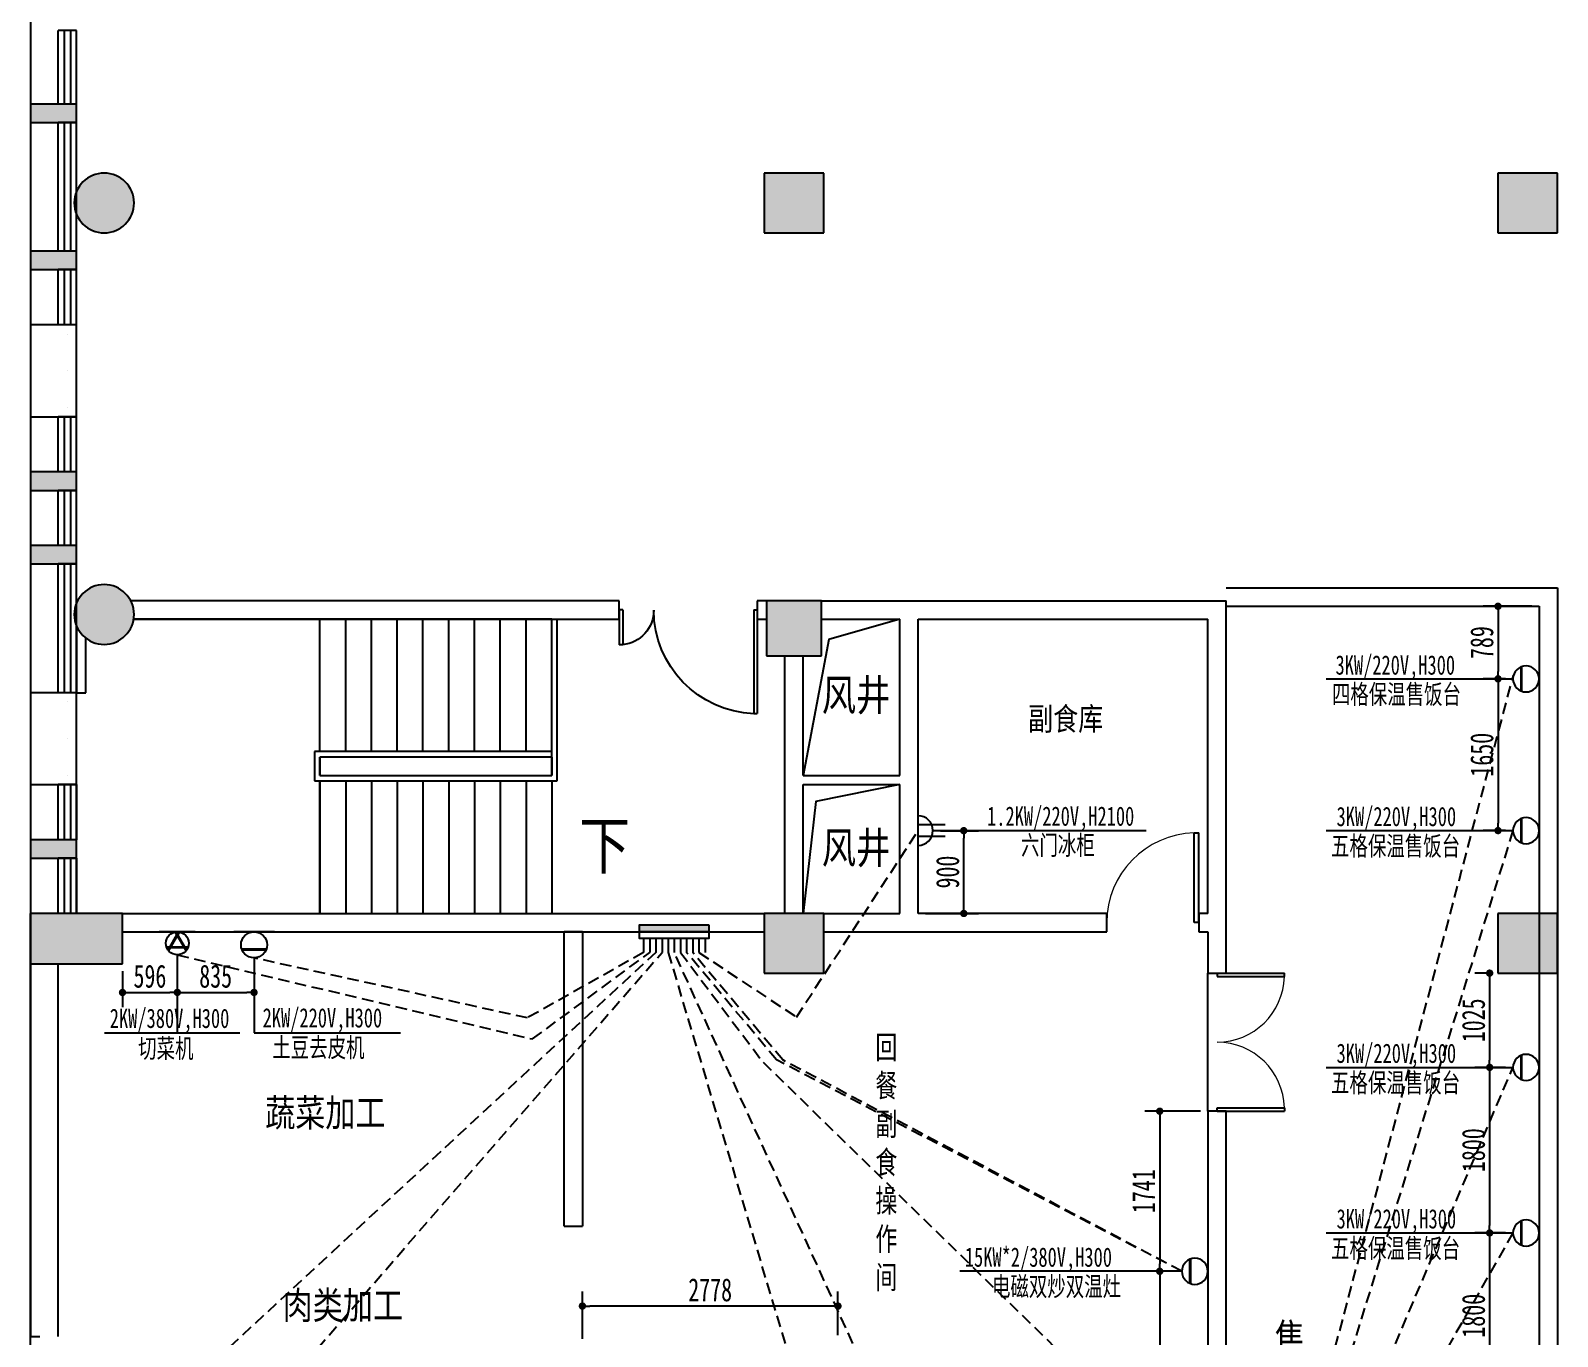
# Model space of a CAD drawing. Header units: inches. Extents: x 871252 to 1312932, y -88801 to 86720.
# Drawn here: x 1223702 to 1240302, y 44447 to 58647 of the extents above; entities that cross this region are included whole.
import ezdxf

# ---------------------------------------------------------------- set-up
doc = ezdxf.new("R2010")
doc.units = ezdxf.units.IN
doc.header["$MEASUREMENT"] = 0
doc.linetypes.add('DASH', pattern=[0.35, 0.25, -0.1])
doc.linetypes.add('HIDDEN', pattern=[0.375, 0.25, -0.125])
for name, color, linetype in [('COLUMN', 6, 'Continuous'), ('CURTWALL', 4, 'Continuous'), ('DIM_SYMB', 3, 'Continuous'), ('HATCH', 253, 'Continuous'), ('PUB_HATCH', 8, 'Continuous'), ('PUB_TEXT', 151, 'Continuous'), ('STAIR', 6, 'Continuous'), ('WALL', 7, 'Continuous'), ('WINDOW', 3, 'Continuous'), ('ZUOWEI', 251, 'Continuous'), ('供排水', 4, 'Continuous'), ('电位', 1, 'Continuous')]:
    doc.layers.add(name, color=color, linetype=linetype)
doc.styles.add('_TCH_DIM', font='stylu.ttf')
doc.styles.get("Standard").update_dxf_attribs({"font": '', "width": 0.7, "height": 250})
doc.styles.add('STYLE4', font='', dxfattribs={"width": 0.7, "height": 180})
doc.styles.get('Standard').set_extended_font_data('NSimSun')
doc.styles.get('STYLE4').set_extended_font_data('NSimSun')
doc.dimstyles.new('电路', dxfattribs={"dimscale": 80, "dimtxt": 2.5, "dimasz": 1, "dimexe": 2, "dimexo": 1, "dimtad": 1, "dimdec": 0, "dimtxsty": 'Standard', "dimblk": 'DOT', "dimcen": 1, "dimclrd": 6, "dimclre": 6, "dimclrt": 6, "dimadec": 0, "dimazin": 0, "dimtfac": 1, "dimtdec": 0, "dimtmove": 0, "dimatfit": 3, "dimfxl": 0, "dimarcsym": 0})

# ---------------------------------------------------------------- blocks, each defined once
blk = doc.blocks.new('$DorLib2D$00000002')
for p, q in [((-0.5, 0), (-0.5, 0.4875)), ((-0.475, 0.4875), (-0.5, 0.4875)), ((-0.475, 0), (-0.475, 0.4875)), ((0.475, 0), (0.475, 0.4875)), ((0.475, 0.4875), (0.5, 0.4875)), ((0.5, 0), (0.5, 0.4875)), ((-0.5, 0), (-0.475, 0)), ((0.5, 0), (0.475, 0))]:
    blk.add_line(p, q)
at = {"lineweight": 13}
for centre, start, end in [((-0.4875, 0), 0, 88.53072), ((0.4875, 0), 91.46928, 180)]:
    blk.add_arc(centre, 0.4875, start, end, dxfattribs=at)
blk = doc.blocks.new('$TCHSYS$WIN2D')
for p, q in [((-0.5, 0.5), (0.5, 0.5)), ((-0.5, 0.5), (-0.5, -0.5)), ((0.5, 0.5), (0.5, -0.5)), ((0.5, 0.167), (-0.5, 0.167)), ((0.5, -0.167), (-0.5, -0.167)), ((-0.5, -0.5), (0.5, -0.5))]:
    blk.add_line(p, q)
blk = doc.blocks.new('$DorLib2D$00000225')
at = {"color": 0}
for p, q in [((0.475, -0.001), (0.475, 0.752)), ((0.475, 0.752), (0.5, 0.752)), ((0.5, -0.001), (0.5, 0.752)), ((-0.5, 0), (-0.5, 0.252)), ((-0.475, 0.252), (-0.5, 0.252)), ((-0.475, 0), (-0.475, 0.252)), ((-0.475, 0), (-0.5, 0)), ((0.475, -0.001), (0.5, -0.001))]:
    blk.add_line(p, q, dxfattribs=at)
for centre, radius, start, end in [((0.505, -0.002), 0.755, 92.2493, 179.7238), ((-0.501, 0.003), 0.251, 359.7899, 84.0974)]:
    blk.add_arc(centre, radius, start, end, dxfattribs=at)
blk = doc.blocks.new('$DorLib2D$00000001')
for p, q in [((0.45, 0.975), (0.5, 0.975)), ((0.45, 0), (0.45, 0.975)), ((0.5, 0), (0.5, 0.975)), ((0.5, 0), (0.45, 0))]:
    blk.add_line(p, q)
at = {"lineweight": 13}
blk.add_arc((0.475, 0), 0.975, 91.4693, 180, dxfattribs=at)
blk = doc.blocks.new('A$C3BCC7316')
at = {"layer": '电位'}
for p, q in [((99, 215), (404, 215)), ((104, 226), (399, 226)), ((0, 0), (503, 0))]:
    blk.add_line(p, q, dxfattribs=at)
blk.add_circle((252, 161), 161, dxfattribs=at)
blk = doc.blocks.new('A$C14B745F9')
at = {"layer": '电位'}
for p, q in [((0, 503), (0, 0)), ((1, 233), (257, 381)), ((257, 122), (1, 270)), ((3, 222), (266, 374)), ((266, 129), (3, 281)), ((215, 404), (215, 99)), ((226, 399), (226, 104))]:
    blk.add_line(p, q, dxfattribs=at)
blk.add_circle((161, 252), 161, dxfattribs=at)
blk = doc.blocks.new('A$C45DF5A34')
at = {"layer": '电位', "color": 4, "rotation": 90}
blk.add_blockref('A$C14B745F9', (503, 0), dxfattribs=at)
blk = doc.blocks.new('A$C719F3E81')
at = {"layer": '电位', "color": 4, "rotation": 180}
blk.add_blockref('A$C45DF5A34', (503, 323), dxfattribs=at)
blk = doc.blocks.new('A$C2F906CB9')
at = {"layer": '电位', "color": 1, "ltscale": 400}
blk.add_blockref('A$C719F3E81', (0, 0), dxfattribs=at)
blk = doc.blocks.new('A$C6BFE34A6')
at = {"layer": '电位', "xscale": 0.777089783281734, "yscale": 0.777089783281734, "zscale": 0.777089783281734}
blk.add_blockref('A$C2F906CB9', (0, 0), dxfattribs=at)
blk = doc.blocks.new('A$C67150746')
at = {"layer": '供排水', "color": 1, "rotation": 270}
blk.add_blockref('A$C6BFE34A6', (0, 391), dxfattribs=at)
blk = doc.blocks.new('A$C51460DDB')
at = {"layer": '电位', "linetype": 'ByBlock', "xscale": -1}
blk.add_blockref('A$C67150746', (251, 0), dxfattribs=at)
blk = doc.blocks.new('A$C75EF68A1')
at = {"layer": 'WALL', "color": 5, "rotation": 180}
blk.add_blockref('A$C51460DDB', (251, 391), dxfattribs=at)
blk = doc.blocks.new('A$C776A0E82')
at = {"layer": '电位', "color": 6}
blk.add_blockref('A$C75EF68A1', (0, 0), dxfattribs=at)
blk = doc.blocks.new('A$C12B31555')
at = {"layer": '电位', "color": 6, "rotation": 270}
blk.add_blockref('A$C776A0E82', (0, 251), dxfattribs=at)
blk = doc.blocks.new('A$C380528E4')
at = {"layer": '电位', "color": 6, "rotation": 180}
blk.add_blockref('A$C12B31555', (391, 251), dxfattribs=at)
blk = doc.blocks.new('A$C383973DD')
at = {"layer": '电位'}
for p, q in [((0, 0), (0, 503)), ((292, 316), (0, 316)), ((292, 187), (0, 187))]:
    blk.add_line(p, q, dxfattribs=at)
blk.add_arc((0, 252), 161, 270, 90, dxfattribs=at)
blk = doc.blocks.new('A$C7F97516A')
at = {"layer": '电位', "color": 4, "xscale": -1}
blk.add_blockref('A$C383973DD', (292, 0), dxfattribs=at)
blk = doc.blocks.new('A$C624B2101')
at = {"rotation": 180}
blk.add_blockref('A$C7F97516A', (292, 503), dxfattribs=at)
blk = doc.blocks.new('A$C76033D9E')
at = {"layer": '电位', "rotation": 180}
blk.add_blockref('A$C624B2101', (292, 503), dxfattribs=at)
blk = doc.blocks.new('A$C748C3124')
at = {"layer": '电位', "rotation": 90}
blk.add_blockref('A$C76033D9E', (503, 0), dxfattribs=at)
blk = doc.blocks.new('A$C42B0259F')
at = {"layer": '电位', "ltscale": 5, "xscale": -1, "rotation": 180}
blk.add_blockref('A$C748C3124', (0, 292), dxfattribs=at)
blk = doc.blocks.new('A$C46FF7360')
at = {"layer": '供排水', "color": 1, "rotation": 270}
blk.add_blockref('A$C42B0259F', (0, 503), dxfattribs=at)
blk = doc.blocks.new('A$C2916719F')
at = {"layer": '电位', "linetype": 'ByBlock', "rotation": 180}
blk.add_blockref('A$C46FF7360', (292, 503), dxfattribs=at)
blk = doc.blocks.new('A$C03132E9D')
at = {"layer": '电位', "linetype": 'ByBlock', "rotation": 270}
blk.add_blockref('A$C2916719F', (0, 292), dxfattribs=at)
blk = doc.blocks.new('A$C6B0667CD')
at = {"layer": '电位', "rotation": 89.99999999999999}
blk.add_blockref('A$C03132E9D', (292, 0), dxfattribs=at)
blk = doc.blocks.new('A$C1DA46B52')
at = {"layer": '电位', "xscale": -1, "rotation": 180}
blk.add_blockref('A$C6B0667CD', (0, 503), dxfattribs=at)
blk = doc.blocks.new('A$C30686D04')
at = {"layer": 'WALL', "color": 5, "rotation": 90}
blk.add_blockref('A$C1DA46B52', (503, 0), dxfattribs=at)
blk = doc.blocks.new('A$C10C2449B')
at = {"layer": 'WALL', "color": 5, "rotation": 90}
blk.add_blockref('A$C30686D04', (292, 0), dxfattribs=at)
blk = doc.blocks.new('A$C50093F6F')
at = {"layer": '电位', "rotation": 270}
blk.add_blockref('A$C10C2449B', (0, 292), dxfattribs=at)
blk = doc.blocks.new('A$C5F826928')
at = {"layer": '电位', "rotation": 270}
blk.add_blockref('A$C50093F6F', (0, 503), dxfattribs=at)
blk = doc.blocks.new('_DOT')
at = {"color": 0, "linetype": 'ByBlock'}
blk.add_line((-0.5, 0), (-1, 0), dxfattribs=at)
at = {"color": 0, "linetype": 'ByBlock', "const_width": 0.5}
blk.add_lwpolyline([(-0.25, 0, 1), (0.25, 0, 1)], format="xyb", close=True, dxfattribs=at)
blk = doc.blocks.new('*D295')
at = {"layer": 'Defpoints', "color": 0, "transparency": 16777216}
for p in [(1224702, 48498), (1225298, 48597), (1225298, 48188)]:
    blk.add_point(p, dxfattribs=at)
at = {"layer": '电位', "color": 6, "lineweight": -2, "transparency": 16777216}
for p, q in [((1225298, 48517), (1225298, 48028)), ((1224702, 48418), (1224702, 48028)), ((1224782, 48188), (1225218, 48188))]:
    blk.add_line(p, q, dxfattribs=at)
at = {"layer": '电位', "color": 6, "lineweight": -2, "transparency": 16777216, "xscale": 80, "yscale": 80, "zscale": 80, "rotation": 180}
blk.add_blockref('_DOT', (1224702, 48188), dxfattribs=at)
at = {"layer": '电位', "color": 6, "lineweight": -2, "transparency": 16777216, "xscale": 80, "yscale": 80, "zscale": 80}
blk.add_blockref('_DOT', (1225298, 48188), dxfattribs=at)
at = {"layer": '电位', "color": 6, "transparency": 16777216, "insert": (1225000, 48363), "char_height": 250, "attachment_point": 5}
blk.add_mtext('596', dxfattribs=at)
blk = doc.blocks.new('*D296')
at = {"layer": 'Defpoints', "color": 0, "transparency": 16777216}
for p in [(1225298, 48597), (1226132, 48563), (1226132, 48188)]:
    blk.add_point(p, dxfattribs=at)
at = {"layer": '电位', "color": 6, "lineweight": -2, "transparency": 16777216}
for p, q in [((1225298, 48517), (1225298, 48028)), ((1226132, 48483), (1226132, 48028)), ((1225378, 48188), (1226052, 48188))]:
    blk.add_line(p, q, dxfattribs=at)
at = {"layer": '电位', "color": 6, "lineweight": -2, "transparency": 16777216, "xscale": 80, "yscale": 80, "zscale": 80, "rotation": 180}
blk.add_blockref('_DOT', (1225298, 48188), dxfattribs=at)
at = {"layer": '电位', "color": 6, "lineweight": -2, "transparency": 16777216, "xscale": 80, "yscale": 80, "zscale": 80}
blk.add_blockref('_DOT', (1226132, 48188), dxfattribs=at)
at = {"layer": '电位', "color": 6, "transparency": 16777216, "insert": (1225715, 48363), "char_height": 250, "attachment_point": 5}
blk.add_mtext('835', dxfattribs=at)
blk = doc.blocks.new('*D313')
at = {"layer": 'Defpoints', "color": 0, "transparency": 16777216}
for p in [(1236502, 46897), (1235978, 45156), (1236218, 45156)]:
    blk.add_point(p, dxfattribs=at)
at = {"layer": '电位', "color": 6, "lineweight": -2, "transparency": 16777216}
for p, q in [((1236422, 46897), (1235818, 46897)), ((1235978, 46817), (1235978, 45236)), ((1236138, 45156), (1235818, 45156))]:
    blk.add_line(p, q, dxfattribs=at)
at = {"layer": '电位', "color": 6, "lineweight": -2, "transparency": 16777216, "xscale": 80, "yscale": 80, "zscale": 80}
for p, rotation in [((1235978, 46897), 90), ((1235978, 45156), 270)]:
    blk.add_blockref('_DOT', p, dxfattribs=dict(at, rotation=rotation))
at = {"layer": '电位', "color": 6, "transparency": 16777216, "insert": (1235803, 46027), "char_height": 250, "attachment_point": 5, "rotation": 90}
blk.add_mtext('1741', dxfattribs=at)
blk = doc.blocks.new('*D314')
at = {"layer": 'Defpoints', "color": 0, "transparency": 16777216}
for p in [(1236218, 45156), (1235978, 42981), (1236218, 42981)]:
    blk.add_point(p, dxfattribs=at)
at = {"layer": '电位', "color": 6, "lineweight": -2, "transparency": 16777216}
for p, q in [((1236138, 45156), (1235818, 45156)), ((1235978, 45076), (1235978, 43061)), ((1236138, 42981), (1235818, 42981))]:
    blk.add_line(p, q, dxfattribs=at)
at = {"layer": '电位', "color": 6, "lineweight": -2, "transparency": 16777216, "xscale": 80, "yscale": 80, "zscale": 80}
for p, rotation in [((1235978, 45156), 90), ((1235978, 42981), 270)]:
    blk.add_blockref('_DOT', p, dxfattribs=dict(at, rotation=rotation))
at = {"layer": '电位', "color": 6, "transparency": 16777216, "insert": (1235803, 44069), "char_height": 250, "attachment_point": 5, "rotation": 90}
blk.add_mtext('2175', dxfattribs=at)
blk = doc.blocks.new('*D317')
at = {"layer": 'Defpoints', "color": 0, "transparency": 16777216}
for p in [(1229702, 44778), (1229702, 44343), (1232480, 44382)]:
    blk.add_point(p, dxfattribs=at)
at = {"layer": '电位', "color": 6, "lineweight": -2, "transparency": 16777216}
for p, q in [((1229702, 44423), (1229702, 44938)), ((1232480, 44462), (1232480, 44938)), ((1232400, 44778), (1229782, 44778))]:
    blk.add_line(p, q, dxfattribs=at)
at = {"layer": '电位', "color": 6, "lineweight": -2, "transparency": 16777216, "xscale": 80, "yscale": 80, "zscale": 80, "rotation": 180}
blk.add_blockref('_DOT', (1229702, 44778), dxfattribs=at)
at = {"layer": '电位', "color": 6, "lineweight": -2, "transparency": 16777216, "xscale": 80, "yscale": 80, "zscale": 80}
blk.add_blockref('_DOT', (1232480, 44778), dxfattribs=at)
at = {"layer": '电位', "color": 6, "transparency": 16777216, "insert": (1231091, 44953), "char_height": 250, "attachment_point": 5}
blk.add_mtext('2778', dxfattribs=at)
blk = doc.blocks.new('*D318')
at = {"layer": 'Defpoints', "color": 0, "transparency": 16777216}
for p in [(1233514, 49947), (1233848, 49947), (1233352, 49047)]:
    blk.add_point(p, dxfattribs=at)
at = {"layer": '电位', "color": 6, "lineweight": -2, "transparency": 16777216}
for p, q in [((1233594, 49947), (1234008, 49947)), ((1233848, 49127), (1233848, 49867)), ((1233432, 49047), (1234008, 49047))]:
    blk.add_line(p, q, dxfattribs=at)
at = {"layer": '电位', "color": 6, "lineweight": -2, "transparency": 16777216, "xscale": 80, "yscale": 80, "zscale": 80}
for p, rotation in [((1233848, 49947), 90), ((1233848, 49047), 270)]:
    blk.add_blockref('_DOT', p, dxfattribs=dict(at, rotation=rotation))
at = {"layer": '电位', "color": 6, "transparency": 16777216, "insert": (1233673, 49497), "char_height": 250, "attachment_point": 5, "rotation": 90}
blk.add_mtext('900', dxfattribs=at)
blk = doc.blocks.new('*D319')
at = {"layer": 'Defpoints', "color": 0, "transparency": 16777216}
for p in [(1240102, 52387), (1239656, 51598), (1239818, 51598)]:
    blk.add_point(p, dxfattribs=at)
at = {"layer": '电位', "color": 6, "lineweight": -2, "transparency": 16777216}
for p, q in [((1240022, 52387), (1239496, 52387)), ((1239656, 52307), (1239656, 51678)), ((1239738, 51598), (1239496, 51598))]:
    blk.add_line(p, q, dxfattribs=at)
at = {"layer": '电位', "color": 6, "lineweight": -2, "transparency": 16777216, "xscale": 80, "yscale": 80, "zscale": 80}
for p, rotation in [((1239656, 52387), 90), ((1239656, 51598), 270)]:
    blk.add_blockref('_DOT', p, dxfattribs=dict(at, rotation=rotation))
at = {"layer": '电位', "color": 6, "transparency": 16777216, "insert": (1239481, 51992), "char_height": 250, "attachment_point": 5, "rotation": 90}
blk.add_mtext('789', dxfattribs=at)
blk = doc.blocks.new('*D320')
at = {"layer": 'Defpoints', "color": 0, "transparency": 16777216}
for p in [(1239818, 51598), (1239656, 49948), (1239818, 49948)]:
    blk.add_point(p, dxfattribs=at)
at = {"layer": '电位', "color": 6, "lineweight": -2, "transparency": 16777216}
for p, q in [((1239738, 51598), (1239496, 51598)), ((1239656, 51518), (1239656, 50028)), ((1239738, 49948), (1239496, 49948))]:
    blk.add_line(p, q, dxfattribs=at)
at = {"layer": '电位', "color": 6, "lineweight": -2, "transparency": 16777216, "xscale": 80, "yscale": 80, "zscale": 80}
for p, rotation in [((1239656, 51598), 90), ((1239656, 49948), 270)]:
    blk.add_blockref('_DOT', p, dxfattribs=dict(at, rotation=rotation))
at = {"layer": '电位', "color": 6, "transparency": 16777216, "insert": (1239481, 50773), "char_height": 250, "attachment_point": 5, "rotation": 90}
blk.add_mtext('1650', dxfattribs=at)
blk = doc.blocks.new('*D321')
at = {"layer": 'Defpoints', "color": 0, "transparency": 16777216}
for p in [(1239656, 48398), (1239565, 47373), (1239818, 47373)]:
    blk.add_point(p, dxfattribs=at)
at = {"layer": '电位', "color": 6, "lineweight": -2, "transparency": 16777216}
for p, q in [((1239576, 48398), (1239405, 48398)), ((1239565, 48318), (1239565, 47453)), ((1239738, 47373), (1239405, 47373))]:
    blk.add_line(p, q, dxfattribs=at)
at = {"layer": '电位', "color": 6, "lineweight": -2, "transparency": 16777216, "xscale": 80, "yscale": 80, "zscale": 80}
for p, rotation in [((1239565, 48398), 90), ((1239565, 47373), 270)]:
    blk.add_blockref('_DOT', p, dxfattribs=dict(at, rotation=rotation))
at = {"layer": '电位', "color": 6, "transparency": 16777216, "insert": (1239390, 47885), "char_height": 250, "attachment_point": 5, "rotation": 90}
blk.add_mtext('1025', dxfattribs=at)
blk = doc.blocks.new('*D322')
at = {"layer": 'Defpoints', "color": 0, "transparency": 16777216}
for p in [(1239818, 47373), (1239565, 45573), (1239818, 45573)]:
    blk.add_point(p, dxfattribs=at)
at = {"layer": '电位', "color": 6, "lineweight": -2, "transparency": 16777216}
for p, q in [((1239738, 47373), (1239405, 47373)), ((1239565, 47293), (1239565, 45653)), ((1239738, 45573), (1239405, 45573))]:
    blk.add_line(p, q, dxfattribs=at)
at = {"layer": '电位', "color": 6, "lineweight": -2, "transparency": 16777216, "xscale": 80, "yscale": 80, "zscale": 80}
for p, rotation in [((1239565, 47373), 90), ((1239565, 45573), 270)]:
    blk.add_blockref('_DOT', p, dxfattribs=dict(at, rotation=rotation))
at = {"layer": '电位', "color": 6, "transparency": 16777216, "insert": (1239390, 46473), "char_height": 250, "attachment_point": 5, "rotation": 90}
blk.add_mtext('1800', dxfattribs=at)
blk = doc.blocks.new('*D323')
at = {"layer": 'Defpoints', "color": 0, "transparency": 16777216}
for p in [(1239818, 45573), (1239565, 43773), (1239818, 43773)]:
    blk.add_point(p, dxfattribs=at)
at = {"layer": '电位', "color": 6, "lineweight": -2, "transparency": 16777216}
for p, q in [((1239738, 45573), (1239405, 45573)), ((1239565, 45493), (1239565, 43853)), ((1239738, 43773), (1239405, 43773))]:
    blk.add_line(p, q, dxfattribs=at)
at = {"layer": '电位', "color": 6, "lineweight": -2, "transparency": 16777216, "xscale": 80, "yscale": 80, "zscale": 80}
for p, rotation in [((1239565, 45573), 90), ((1239565, 43773), 270)]:
    blk.add_blockref('_DOT', p, dxfattribs=dict(at, rotation=rotation))
at = {"layer": '电位', "color": 6, "transparency": 16777216, "insert": (1239390, 44673), "char_height": 250, "attachment_point": 5, "rotation": 90}
blk.add_mtext('1800', dxfattribs=at)

msp = doc.modelspace()

# ---------------------------------------------------------------- hatches: boundary and pattern name
at = {"layer": 'PUB_HATCH'}
for points in [[(1223702.2, 57647.4), (1224202.2, 57647.4), (1224202.2, 57847.4), (1223702.2, 57847.4)], [(1224827.2, 56772.4, 1), (1224177.2, 56772.4, 1)], [(1232327.2, 56447.4), (1232327.2, 57097.4), (1231677.2, 57097.4), (1231677.2, 56447.4)], [(1240302.2, 56447.4), (1240302.2, 57097.4), (1239652.2, 57097.4), (1239652.2, 56447.4)], [(1223702.2, 56047.4), (1224202.2, 56047.4), (1224202.2, 56247.4), (1223702.2, 56247.4)], [(1223702.2, 53647.4), (1224202.2, 53647.4), (1224202.2, 53847.4), (1223702.2, 53847.4)], [(1223702.2, 52847.4), (1224202.2, 52847.4), (1224202.2, 53047.4), (1223702.2, 53047.4)], [(1224827.2, 52297.4, 1), (1224177.2, 52297.4, 1)], [(1232302.2, 51847.4), (1232302.2, 52447.4), (1231702.2, 52447.4), (1231702.2, 51847.4)], [(1223702.2, 49647.4), (1224202.2, 49647.4), (1224202.2, 49847.4), (1223702.2, 49847.4)], [(1224702.2, 48497.8), (1224702.2, 49047.8), (1223702.2, 49047.8), (1223702.2, 48497.8)], [(1232327.2, 48397.8), (1232327.2, 49047.8), (1231677.2, 49047.8), (1231677.2, 48397.8)], [(1240302.2, 48397.8), (1240302.2, 49047.8), (1239652.2, 49047.8), (1239652.2, 48397.8)]]:
    msp.add_hatch(color=256, dxfattribs=at).paths.add_polyline_path(points)
at = {"layer": '电位'}
msp.add_hatch(color=1, dxfattribs=at).paths.add_polyline_path([(1231076.2, 48921.7), (1230322.9, 48921.7), (1230322.9, 48847.4), (1231076.2, 48847.4)])

# ---------------------------------------------------------------- linework, layer by layer
msp.add_lwpolyline([(1223702.2, 25097.4), (1223702.2, 49047.4)])
at = {"layer": 'COLUMN'}
for p, q in [((1224202.2, 57847.4), (1223702.2, 57847.4)), ((1223702.2, 57847.4), (1223702.2, 57647.4)), ((1224202.2, 57647.4), (1224202.2, 57847.4)), ((1223702.2, 57647.4), (1224202.2, 57647.4)), ((1232327.2, 57097.4), (1231677.2, 57097.4)), ((1231677.2, 57097.4), (1231677.2, 56447.4)), ((1232327.2, 56447.4), (1232327.2, 57097.4)), ((1240302.2, 57097.4), (1239652.2, 57097.4)), ((1239652.2, 57097.4), (1239652.2, 56447.4)), ((1240302.2, 56447.4), (1240302.2, 57097.4)), ((1231677.2, 56447.4), (1232327.2, 56447.4)), ((1239652.2, 56447.4), (1240302.2, 56447.4)), ((1224202.2, 56247.4), (1223702.2, 56247.4)), ((1223702.2, 56247.4), (1223702.2, 56047.4)), ((1224202.2, 56047.4), (1224202.2, 56247.4)), ((1223702.2, 56047.4), (1224202.2, 56047.4)), ((1224202.2, 55447.4), (1223702.2, 55447.4)), ((1223702.2, 55447.4), (1223702.2, 54447.4)), ((1224202.2, 54447.4), (1224202.2, 55447.4)), ((1223702.2, 54447.4), (1224202.2, 54447.4)), ((1224202.2, 53847.4), (1223702.2, 53847.4)), ((1223702.2, 53847.4), (1223702.2, 53647.4)), ((1224202.2, 53647.4), (1224202.2, 53847.4)), ((1223702.2, 53647.4), (1224202.2, 53647.4)), ((1224202.2, 53047.4), (1223702.2, 53047.4)), ((1223702.2, 53047.4), (1223702.2, 52847.4)), ((1224202.2, 52847.4), (1224202.2, 53047.4)), ((1223702.2, 52847.4), (1224202.2, 52847.4)), ((1232302.2, 52447.4), (1231702.2, 52447.4)), ((1231702.2, 52447.4), (1231702.2, 51847.4)), ((1232302.2, 51847.4), (1232302.2, 52447.4)), ((1231702.2, 51847.4), (1232302.2, 51847.4)), ((1224202.2, 51447.4), (1223702.2, 51447.4)), ((1223702.2, 51447.4), (1223702.2, 50447.4)), ((1224202.2, 50447.4), (1224202.2, 51447.4)), ((1223702.2, 50447.4), (1224202.2, 50447.4)), ((1224202.2, 49847.4), (1223702.2, 49847.4)), ((1223702.2, 49847.4), (1223702.2, 49647.4)), ((1224202.2, 49647.4), (1224202.2, 49847.4)), ((1223702.2, 49647.4), (1224202.2, 49647.4)), ((1224702.2, 49047.8), (1223702.2, 49047.8)), ((1223702.2, 49047.8), (1223702.2, 48497.8)), ((1224702.2, 48497.8), (1224702.2, 49047.8)), ((1232327.2, 49047.8), (1231677.2, 49047.8)), ((1231677.2, 49047.8), (1231677.2, 48397.8)), ((1232327.2, 48397.8), (1232327.2, 49047.8)), ((1240302.2, 49047.8), (1239652.2, 49047.8)), ((1239652.2, 49047.8), (1239652.2, 48397.8)), ((1240302.2, 48397.8), (1240302.2, 49047.8)), ((1223702.2, 48497.8), (1224702.2, 48497.8)), ((1231677.2, 48397.8), (1232327.2, 48397.8)), ((1239652.2, 48397.8), (1240302.2, 48397.8))]:
    msp.add_line(p, q, dxfattribs=at)
for centre, start, end in [((1224502.2, 56772.4), 0, 180), ((1224502.2, 56772.4), 180, 0), ((1224502.2, 52297.4), 0, 180), ((1224502.2, 52297.4), 180, 0)]:
    msp.add_arc(centre, 325, start, end, dxfattribs=at)
at = {"layer": 'CURTWALL'}
for p, q in [((1224102.2, 55347.4), (1224102.2, 55347.4)), ((1224102.2, 54947.4), (1224102.2, 54947.4)), ((1224102.2, 54547.4), (1224102.2, 54547.4)), ((1224102.2, 51347.4), (1224102.2, 51347.4)), ((1224102.2, 50947.4), (1224102.2, 50947.4)), ((1224102.2, 50547.4), (1224102.2, 50547.4))]:
    msp.add_line(p, q, dxfattribs=at)
at = {"layer": 'DIM_SYMB'}
msp.add_lwpolyline([(1229508.7, 49797.4, 0, 0, 0), (1225525.5, 49797.4, 0, 0, 0), (1225525.5, 51497.4, 0, 0, 0), (1228778.7, 51497.4, 120, 0, 0), (1229228.7, 51497.4, 0, 0, 0)], format="xyseb", dxfattribs=at)
at = {"layer": 'HATCH'}
for points in [[(1233152.2, 52247.4), (1232379.5, 52026.1), (1232102.2, 50547.4)], [(1233152.2, 50447.4), (1232240.5, 50264.7), (1232102.2, 49047.8)]]:
    msp.add_lwpolyline(points, dxfattribs=at)
at = {"layer": 'STAIR'}
for p, q in [((1223702.2, 59941.2), (1223702.2, 49047.4)), ((1224202.2, 52172.4), (1224202.2, 51447.4)), ((1226848.7, 52247.4), (1224823.3, 52247.4)), ((1229368.7, 52247.4), (1226848.7, 52247.4)), ((1226848.7, 50807.4), (1226848.7, 52247.4)), ((1226848.7, 50807.4), (1226848.7, 52247.4)), ((1227128.7, 50807.4), (1227128.7, 52247.4)), ((1227408.7, 50807.4), (1227408.7, 52247.4)), ((1227688.7, 50807.4), (1227688.7, 52247.4)), ((1227968.7, 50807.4), (1227968.7, 52247.4)), ((1228248.7, 50807.4), (1228248.7, 52247.4)), ((1228528.7, 50807.4), (1228528.7, 52247.4)), ((1228808.7, 50807.4), (1228808.7, 52247.4)), ((1229088.7, 50807.4), (1229088.7, 52247.4)), ((1229368.7, 50807.4), (1229368.7, 52247.4)), ((1229368.7, 50547.4), (1229368.7, 52247.4)), ((1229368.7, 52247.4), (1229428.7, 52247.4)), ((1229428.7, 50487.4), (1229428.7, 52247.4)), ((1229368.7, 50807.4), (1226788.7, 50807.4)), ((1226788.7, 50807.4), (1226788.7, 50487.4)), ((1229368.7, 50747.4), (1229368.7, 50807.4)), ((1229368.7, 50747.4), (1229368.7, 50807.4)), ((1227031.1, 50747.4), (1226848.7, 50747.4)), ((1229368.7, 50747.4), (1226848.7, 50747.4)), ((1226848.7, 50747.4), (1226848.7, 50547.4)), ((1226848.7, 50547.4), (1226848.7, 50747.4)), ((1229368.7, 50747.4), (1227031.1, 50747.4)), ((1229368.7, 50747.4), (1229368.7, 50547.4)), ((1226788.7, 50487.4), (1229428.7, 50487.4)), ((1226848.7, 50547.4), (1229368.7, 50547.4)), ((1226848.7, 50547.4), (1229368.7, 50547.4)), ((1226848.7, 50487.4), (1226848.7, 49047.4)), ((1226848.7, 49047.4), (1226848.7, 50487.4)), ((1227128.7, 50487.4), (1227128.7, 49047.4)), ((1227408.7, 50487.4), (1227408.7, 49047.4)), ((1227688.7, 50487.4), (1227688.7, 49047.4)), ((1227968.7, 50487.4), (1227968.7, 49047.4)), ((1228248.7, 50487.4), (1228248.7, 49047.4)), ((1228528.7, 50487.4), (1228528.7, 49047.4)), ((1228808.7, 50487.4), (1228808.7, 49047.4)), ((1229088.7, 50487.4), (1229088.7, 49047.4)), ((1229368.7, 50487.4), (1229368.7, 49047.4)), ((1224202.2, 50447.4), (1224202.2, 49847.4)), ((1224202.2, 49647.4), (1224202.2, 49047.8)), ((1224702.2, 49047.4), (1226848.7, 49047.4)), ((1226848.7, 49047.4), (1229368.7, 49047.4))]:
    msp.add_line(p, q, dxfattribs=at)
at = {"layer": 'WALL'}
for p, q in [((1224002.2, 52347.4), (1224002.2, 52847.4)), ((1224202.2, 52447.4), (1224202.2, 52847.4)), ((1236702.2, 52586.6), (1240302.2, 52586.6)), ((1224002.2, 51447.4), (1224002.2, 52347.4)), ((1224202.2, 52447.4), (1224213.9, 52447.4)), ((1230102.2, 52447.4), (1224790.5, 52447.4)), ((1230102.2, 52247.4), (1230102.2, 52447.4)), ((1231702.2, 52447.4), (1231602.2, 52447.4)), ((1231602.2, 52447.4), (1231602.2, 52247.4)), ((1232302.2, 52447.4), (1233252.2, 52447.4)), ((1233252.2, 52447.4), (1236702.2, 52447.4)), ((1236702.2, 48947.4), (1236702.2, 52447.4)), ((1236702.2, 52386.6), (1240102.2, 52386.6)), ((1224202.2, 51447.4), (1224202.2, 52247.4)), ((1224202.2, 51447.4), (1224202.2, 52172.4)), ((1224823.3, 52247.4), (1230102.2, 52247.4)), ((1231602.2, 52247.4), (1231702.2, 52247.4)), ((1232302.2, 52247.4), (1233152.2, 52247.4)), ((1233152.2, 50547.4), (1233152.2, 52247.4)), ((1233352.2, 52247.4), (1236502.2, 52247.4)), ((1233352.2, 50497.4), (1233352.2, 52247.4)), ((1236502.2, 49047.4), (1236502.2, 52247.4)), ((1224302.2, 51447.4), (1224302.2, 52041.2)), ((1231902.2, 50497.4), (1231902.2, 51847.4)), ((1232102.2, 50547.4), (1232102.2, 51847.4)), ((1224202.2, 51447.4), (1224302.2, 51447.4)), ((1231902.2, 49047.8), (1231902.2, 50497.4)), ((1232102.2, 50547.4), (1233152.2, 50547.4)), ((1233352.2, 49047.4), (1233352.2, 50497.4)), ((1232102.2, 49047.8), (1232102.2, 50447.4)), ((1232102.2, 50447.4), (1233152.2, 50447.4)), ((1233152.2, 49047.4), (1233152.2, 50447.4)), ((1224702.2, 49047.4), (1231677.2, 49047.4)), ((1232327.2, 49047.4), (1233152.2, 49047.4)), ((1235402.2, 49047.4), (1233352.2, 49047.4)), ((1235402.2, 48847.4), (1235402.2, 49047.4)), ((1236502.2, 49047.4), (1236402.2, 49047.4)), ((1236402.2, 49047.4), (1236402.2, 48847.4)), ((1224702.2, 48847.4), (1231677.2, 48847.4)), ((1229702.2, 48847.4), (1229502.2, 48847.4)), ((1229502.2, 45647.4), (1229502.2, 48847.4)), ((1229702.2, 48847.4), (1229702.2, 45647.4)), ((1232327.2, 48847.4), (1233252.2, 48847.4)), ((1233252.2, 48847.4), (1235402.2, 48847.4)), ((1236402.2, 48847.4), (1236502.2, 48847.4)), ((1236502.2, 48847.4), (1236502.2, 48397.4)), ((1236702.2, 48397.4), (1236702.2, 48947.4)), ((1223702.2, 48497.8), (1223702.2, 44447.7)), ((1224002.2, 44447.4), (1224002.2, 48497.8)), ((1236502.2, 48397.4), (1236702.2, 48397.4)), ((1236702.2, 46897.4), (1236502.2, 46897.4)), ((1236502.2, 46897.4), (1236502.2, 34597.4)), ((1236702.2, 34597.4), (1236702.2, 46897.4)), ((1229502.2, 45647.4), (1229702.2, 45647.4)), ((1223702.2, 44447.7), (1223702.2, 44447.4)), ((1223702.2, 44447.4), (1223802.2, 44447.4))]:
    msp.add_line(p, q, dxfattribs=at)
at = {"layer": 'WINDOW'}
msp.add_line((1236502.2, 46897.4), (1236502.2, 48397.4), dxfattribs=at)
at = {"layer": 'ZUOWEI', "color": 4}
for p, q in [((1240302.2, 52586.6), (1240302.2, 27020.2)), ((1240102.2, 52386.6), (1240102.2, 27020.2))]:
    msp.add_line(p, q, dxfattribs=at)
at = {"layer": '电位', "linetype": 'HIDDEN', "ltscale": 500}
for p, q in [((1236926.5, 40703.7), (1239822.9, 51634.1)), ((1232028.3, 47920.2), (1233352.2, 49947.4)), ((1239818.2, 49947.8), (1236926.5, 40636.8)), ((1230500.3, 48623), (1224651.6, 43208.7)), ((1225297.8, 48596.6), (1229159.3, 47681.9)), ((1225963.2, 43331.4), (1230567.2, 48623)), ((1229103.3, 47911.7), (1226132.4, 48563.4)), ((1230366.5, 48623), (1229103.3, 47911.7)), ((1229159.3, 47681.9), (1230433.4, 48623)), ((1230634, 48623), (1232176.4, 43462.4)), ((1234122.8, 41131.4), (1230700.9, 48623)), ((1230767.8, 48623), (1231665.4, 47430.4)), ((1231812.9, 47454.7), (1230834.7, 48623)), ((1231879.8, 47454.7), (1230901.6, 48623)), ((1230968.5, 48623), (1232028.3, 47920.2)), ((1231665.4, 47430.4), (1236218.2, 42981.3)), ((1236218.2, 45156.3), (1231812.9, 47454.7)), ((1236218.2, 45156.3), (1231879.8, 47454.7)), ((1236926.5, 40570), (1239818.2, 47373.1)), ((1239818.2, 45573.1), (1236926.5, 40503.1))]:
    msp.add_line(p, q, dxfattribs=at)
at = {"layer": '电位', "color": 4}
for p, q in [((1237788.6, 51597.8), (1239818.2, 51597.8)), ((1233513.6, 49947.4), (1235830.2, 49947.4)), ((1237788.6, 49947.8), (1239818.2, 49947.8)), ((1225297.8, 48596.6), (1225297.8, 47750.7)), ((1226132.4, 48563.4), (1226132.4, 47747.4)), ((1224507.2, 47750.7), (1225978.5, 47750.7)), ((1226132.4, 47747.4), (1227724.8, 47747.4)), ((1237788.6, 47373.1), (1239818.2, 47373.1)), ((1237788.6, 45573.1), (1239818.2, 45573.1)), ((1236218.2, 45156.3), (1233804.7, 45156.7))]:
    msp.add_line(p, q, dxfattribs=at)
at = {"layer": '电位'}
for p, q in [((1231076.2, 48847.4), (1230322.9, 48847.4)), ((1230366.5, 48773), (1230366.5, 48623)), ((1230433.4, 48773), (1230433.4, 48623)), ((1230500.3, 48773), (1230500.3, 48623)), ((1230567.2, 48773), (1230567.2, 48623)), ((1230634, 48773), (1230634, 48623)), ((1230700.9, 48773), (1230700.9, 48623)), ((1230767.8, 48773), (1230767.8, 48623)), ((1230834.7, 48773), (1230834.7, 48623)), ((1230901.6, 48773), (1230901.6, 48623)), ((1230968.5, 48773), (1230968.5, 48623)), ((1231035.3, 48773), (1231035.3, 48623))]:
    msp.add_line(p, q, dxfattribs=at)
msp.add_lwpolyline([(1231076.2, 48921.7), (1231076.2, 48773), (1230322.9, 48773), (1230322.9, 48921.7)], close=True, dxfattribs=at)

# ---------------------------------------------------------------- block references
at = {"layer": 'WINDOW'}
for name, p, xscale, yscale, zscale, rotation in [('$TCHSYS$WIN2D', (1224102.2, 58247.4), 800, -200, 800, 89.99999999988327), ('$TCHSYS$WIN2D', (1224102.2, 56947.4), 1400, -200, 1400, 89.99999999986662), ('$TCHSYS$WIN2D', (1224102.2, 55747.4), 600, -200, 600, 89.99999999988883), ('$TCHSYS$WIN2D', (1224102.2, 54147.4), 600, -200, 600, 89.99999999986662), ('$TCHSYS$WIN2D', (1224102.2, 53347.4), 600, -200, 600, 89.99999999986662), ('$TCHSYS$WIN2D', (1224102.2, 52147.4), 1400, -200, 1400, 89.99999999987614), ('$TCHSYS$WIN2D', (1224102.2, 50147.4), 600, -200, 600, 89.99999999986662), ('$TCHSYS$WIN2D', (1224102.2, 49347.4), 600, -200, 600, 89.99999999986662), ('$DorLib2D$00000002', (1236602.2, 47647.4), -1500, -1500, -1500, 90)]:
    msp.add_blockref(name, p, dxfattribs=dict(at, xscale=xscale, yscale=yscale, zscale=zscale, rotation=rotation))
at = {"layer": 'WINDOW', "linetype": 'DASH', "xscale": 1500, "yscale": -1500, "zscale": 1500, "rotation": 359.9999999999644}
msp.add_blockref('$DorLib2D$00000225', (1230852.2, 52347.4), dxfattribs=at)
at = {"layer": 'WINDOW', "linetype": 'DASH', "xscale": 1000.000000000233, "yscale": 1000.000000000233, "zscale": 1000.000000000233}
msp.add_blockref('$DorLib2D$00000001', (1235902.2, 48947.4), dxfattribs=at)
at = {"layer": '电位', "yscale": 0.8800000000046566, "zscale": 0.88}
for p, xscale, rotation in [((1240102.2, 51819.1), -0.8800000001210719, 90), ((1240102.2, 50169.1), -0.8800000001210719, 90), ((1226353.8, 48847.4), 0.8800000001210719, 180), ((1240102.2, 47594.5), -0.8800000001210719, 90), ((1240102.2, 45794.5), -0.8800000001210719, 90), ((1236502.2, 45377.6), -0.8800000001210719, 90)]:
    msp.add_blockref('A$C3BCC7316', p, dxfattribs=dict(at, xscale=xscale, rotation=rotation))
at = {"layer": '电位', "xscale": -1}
msp.add_blockref('A$C5F826928', (1233643.9, 49695.8), dxfattribs=at)
at = {"layer": '电位', "color": 6, "xscale": -1}
msp.add_blockref('A$C380528E4', (1225493.3, 48596.6), dxfattribs=at)

# ---------------------------------------------------------------- texts
at = {"layer": 'PUB_TEXT', "linetype": 'DASH', "width": 0.8}
for p in [(1232304, 51251.3), (1232304, 49590.7)]:
    msp.add_text('风井', height=341.77, dxfattribs=at).set_placement(p)
at = {"layer": 'PUB_TEXT', "width": 0.8}
for s, height, p in [('副食库', 250, (1234546.5, 51038.2)), ('蔬菜加工', 300, (1226252.3, 46730.2)), ('肉类加工', 300, (1226442.6, 44636.7))]:
    msp.add_text(s, height=height, dxfattribs=at).set_placement(p)
at = {"layer": 'PUB_TEXT', "style": '_TCH_DIM', "width": 0.8}
msp.add_text('下', height=506.4, dxfattribs=at).set_placement((1229666.2, 49534.9))
at = {"layer": 'WALL', "color": 0, "insert": (1232886.7, 47716.9), "char_height": 250, "width": 319.087, "attachment_point": 1}
msp.add_mtext('回餐副食操作间', dxfattribs=at)
at = {"layer": 'WALL', "insert": (1237228.9, 44582.2), "char_height": 350, "width": 404.548, "attachment_point": 1}
msp.add_mtext('{\\C0;售饭间}', dxfattribs=at)
at = {"layer": '电位', "color": 4, "style": 'STYLE4', "width": 0.7}
for s, rotation, p in [('3KW/220V,H300', 359.98979, (1237889.3, 51643.6)), ('四格保温售饭台', 359.98979, (1237850.1, 51325.5)), ('1.2KW/220V,H2100', 0.01021, (1234101.5, 49999.9)), ('3KW/220V,H300', 359.98979, (1237900.6, 49996.6)), ('六门冰柜', 0.01021, (1234469.8, 49684.1)), ('五格保温售饭台', 359.98979, (1237840.7, 49676.2)), ('2KW/380V,H300', 359.98979, (1224563.4, 47802.1)), ('2KW/220V,H300', 359.98979, (1226225.1, 47807.4)), ('切菜机', 359.98979, (1224872.3, 47475.4)), ('土豆去皮机', 359.98979, (1226330.8, 47484.9)), ('3KW/220V,H300', 359.98979, (1237900.6, 47422)), ('五格保温售饭台', 359.98979, (1237840.7, 47101.6)), ('3KW/220V,H300', 359.98979, (1237900.6, 45622)), ('五格保温售饭台', 359.98979, (1237840.7, 45301.6)), ('15KW*2/380V,H300', 359.98979, (1233859.3, 45205.5)), ('电磁双炒双温灶', 359.98979, (1234154.7, 44886.3))]:
    msp.add_text(s, height=210, rotation=rotation, dxfattribs=at).set_placement(p)

# ---------------------------------------------------------------- dimensions: what is measured, and where the dimension line sits
at = {"layer": '电位', "color": 1}
for base, p1, p2, override, picture, middle in [((1239656.1, 51597.7), (1240102.2, 52386.6), (1239818.2, 51597.7), {"dimfxl": 6, "dimfxlon": 1}, '*D319', (1239481.1, 51992.2)), ((1239656.1, 49947.8), (1239818.2, 51597.7), (1239818.2, 49947.8), {"dimtmove": 1, "dimfxl": 6, "dimfxlon": 1}, '*D320', (1239481.1, 50772.8)), ((1233848.2, 49947.4), (1233352.2, 49047.4), (1233513.6, 49947.4), {"dimfxl": 6, "dimfxlon": 1}, '*D318', (1233673.2, 49497.4)), ((1239564.6, 47373.1), (1239656.1, 48397.8), (1239818.2, 47373.1), {"dimfxl": 6, "dimfxlon": 1}, '*D321', (1239389.6, 47885.5)), ((1239564.6, 45573.1), (1239818.2, 47373.1), (1239818.2, 45573.1), {"dimtmove": 1, "dimfxl": 6, "dimfxlon": 1}, '*D322', (1239389.6, 46473.1)), ((1235978.4, 45156.3), (1236502.2, 46897.4), (1236218.2, 45156.3), {"dimfxl": 6, "dimfxlon": 1}, '*D313', (1235803.4, 46026.8)), ((1239564.6, 43773.1), (1239818.2, 45573.1), (1239818.2, 43773.1), {"dimtmove": 1, "dimfxl": 6, "dimfxlon": 1}, '*D323', (1239389.6, 44673.1)), ((1235978.4, 42981.3), (1236218.2, 45156.3), (1236218.2, 42981.3), {"dimtmove": 1, "dimfxl": 6, "dimfxlon": 1}, '*D314', (1235803.4, 44068.8))]:
    dim = msp.add_linear_dim(base=base, p1=p1, p2=p2, angle=90, dimstyle='电路', override=override, dxfattribs=at)
    dim.commit()
    dim.dimension.update_dxf_attribs({"geometry": picture, "text_midpoint": middle})
for base, p1, p2, override, picture, middle in [((1225297.8, 48187.7), (1224702.2, 48497.8), (1225297.8, 48596.6), {"dimfxl": 6, "dimfxlon": 1}, '*D295', (1225000, 48362.7)), ((1226132.4, 48187.7), (1225297.8, 48596.6), (1226132.4, 48563.4), {"dimtmove": 1, "dimfxl": 6, "dimfxlon": 1}, '*D296', (1225715.1, 48362.7)), ((1229702.2, 44777.8), (1232480.4, 44382.4), (1229702.2, 44343.4), {"dimfxl": 6, "dimfxlon": 1}, '*D317', (1231091.3, 44952.8))]:
    dim = msp.add_linear_dim(base=base, p1=p1, p2=p2, dimstyle='电路', override=override, dxfattribs=at)
    dim.commit()
    dim.dimension.update_dxf_attribs({"geometry": picture, "text_midpoint": middle})

doc.saveas('drawing.dxf')
